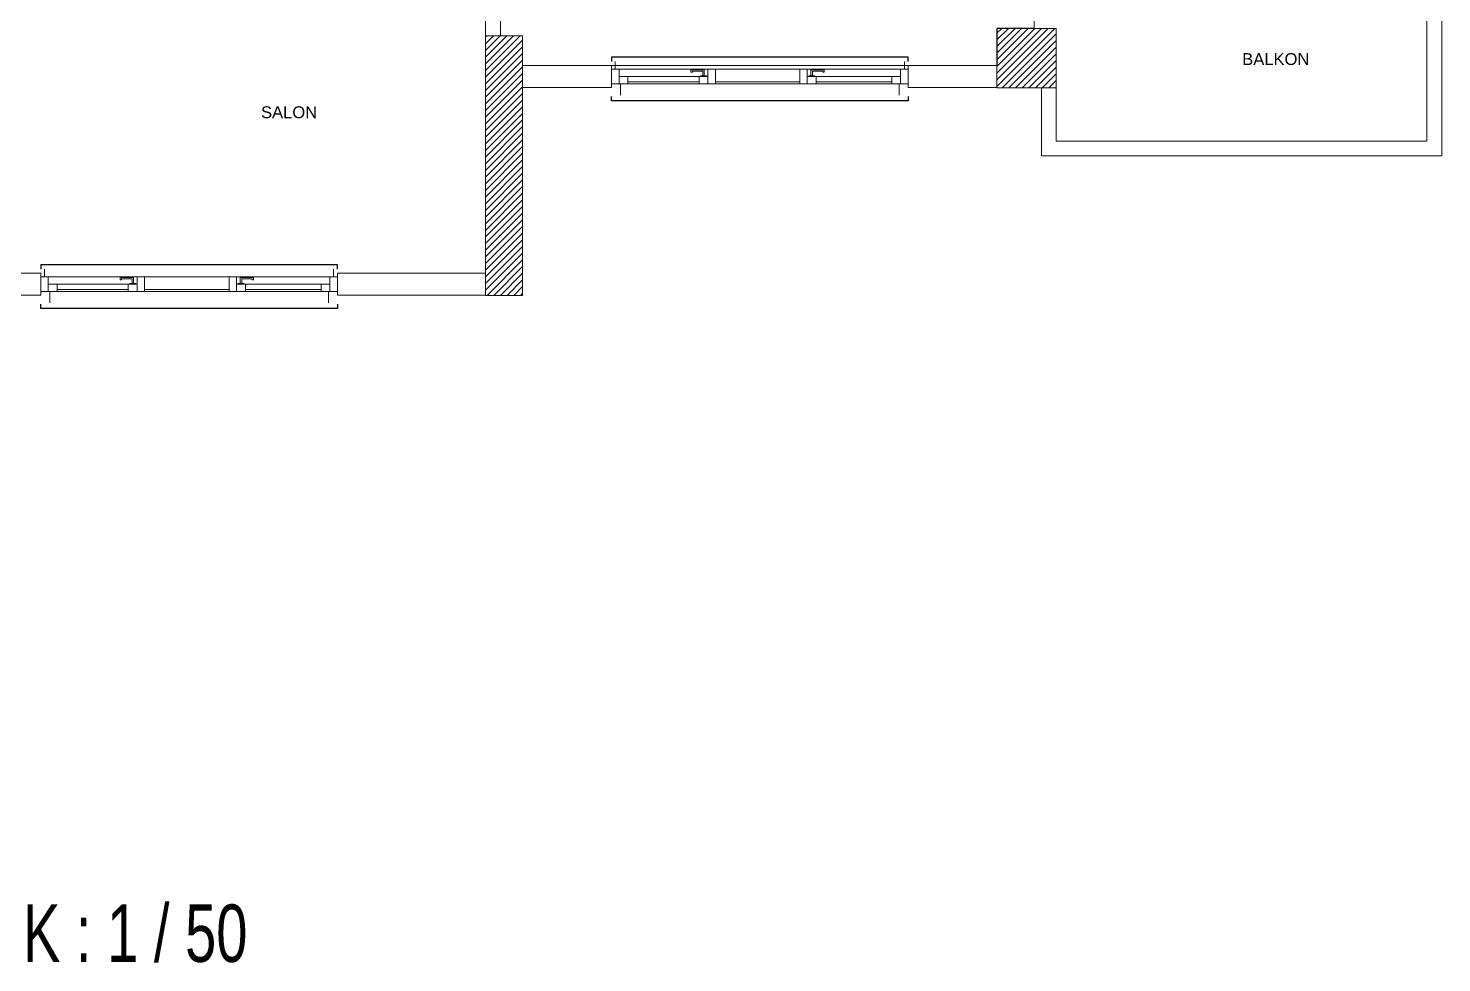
# Model space of a CAD drawing. Header units: millimetres. Extents: x 3395 to 31170, y 2853 to 7104.
# Drawn here: x 12444 to 13397, y 4061 to 4691 of the extents above; entities that cross this region are included whole.
import ezdxf

# ---------------------------------------------------------------- set-up
doc = ezdxf.new("R2010")
doc.units = ezdxf.units.MM
doc.layers.add('DENIZLIK', color=140, linetype='Continuous')
doc.layers.add('YazılarY.', color=7, linetype='Continuous')
for name, color, linetype, lineweight in [('Duvar', 7, 'Continuous', 20), ('KAPEN', 30, 'Continuous', 13), ('SIVA', 42, 'Continuous', 9), ('TR', 252, 'Continuous', 5)]:
    doc.layers.add(name, color=color, linetype=linetype, lineweight=lineweight)
doc.styles.get("Standard").update_dxf_attribs({"font": 'arial.ttf'})
doc.styles.add('style1', font='arial.ttf')

# ---------------------------------------------------------------- blocks, each defined once
blk = doc.blocks.new('p5 200-240')
at = {"layer": 'DENIZLIK'}
for points in [[(-5, 100), (-8, 100), (-8, -100), (-5, -100)], [(18.5, 100), (21.5, 100), (21.5, -100), (18.5, -100)]]:
    blk.add_lwpolyline(points, dxfattribs=at)
at = {"layer": 'Duvar'}
for p, q in [((-2.5, 100), (12.5, 100)), ((-2.5, -100), (12.5, -100))]:
    blk.add_line(p, q, dxfattribs=at)
at = {"layer": 'KAPEN'}
blk.add_line((0, 95), (0, -95), dxfattribs=at)
for points in [[(0, 100), (0, 95), (10, 95), (10, 100)], [(10, 89), (10, 95), (5, 95), (5, 89)], [(8.5, 89), (8.5, 38), (5, 38), (5, 89)], [(10, 89), (10, 38), (8.5, 38), (8.5, 89)], [(0.5, 43.5), (0.5, 34.5), (4.5, 34.5), (4.5, 35.5), (1.5, 35.5), (1.5, 42.5), (2, 42.5), (2, 43.5)], [(0, 32), (0, 27), (10, 27), (10, 32)], [(5, 37), (4.5, 37), (4.5, 33), (5, 33)], [(10, 38), (10, 32), (5, 32), (5, 38)], [(10, 27), (10, -30), (8.5, -30), (8.5, 27)], [(0, -30), (0, -35), (10, -35), (10, -30)], [(0.5, -46.5), (0.5, -37.5), (4.5, -37.5), (4.5, -38.5), (1.5, -38.5), (1.5, -45.5), (2, -45.5), (2, -46.5)], [(5, -40), (4.5, -40), (4.5, -36), (5, -36)], [(10, -41), (10, -35), (5, -35), (5, -41)], [(8.5, -89), (8.5, -41), (5, -41), (5, -89)], [(10, -89), (10, -41), (8.5, -41), (8.5, -89)], [(0, -95), (0, -100), (10, -100), (10, -95)], [(10, -89), (10, -95), (5, -95), (5, -89)], [(10, -89), (10, -95), (5, -95), (5, -89)]]:
    blk.add_lwpolyline(points, close=True, dxfattribs=at)
at = {"layer": 'SIVA'}
for p, q in [((-5, 97.5), (0, 97.5)), ((10, 94), (17.5, 94)), ((10, -94), (17.5, -94)), ((-5, -97.5), (0, -97.5))]:
    blk.add_line(p, q, dxfattribs=at)

msp = doc.modelspace()

# ---------------------------------------------------------------- linework, layer by layer
at = {"layer": 'Duvar'}
for p, q in [((12752.45, 4686.36), (12752.47, 5096.46)), ((12762.47, 4686.36), (12762.47, 5096.36)), ((13097.45, 4691.36), (13137.45, 4691.36)), ((13097.45, 4691.36), (13097.45, 4651.36)), ((13137.45, 4691.36), (13137.45, 4651.36)), ((12752.45, 4686.36), (12777.45, 4686.36)), ((12752.45, 4686.36), (12752.45, 4511.36)), ((12777.45, 4686.36), (12777.45, 4511.36)), ((12837.47, 4666.46), (12777.47, 4666.46)), ((12837.47, 4666.46), (12837.47, 4651.46)), ((12837.47, 4663.96), (12837.47, 4658.96)), ((13037.47, 4651.46), (13037.47, 4666.46)), ((13097.47, 4666.46), (13037.47, 4666.46)), ((13037.47, 4658.96), (13037.47, 4663.96)), ((12777.47, 4651.46), (12837.47, 4651.46)), ((13037.47, 4651.46), (13097.47, 4651.46)), ((13097.45, 4651.36), (13137.45, 4651.36)), ((12452.47, 4526.46), (12352.47, 4526.46)), ((12452.47, 4511.46), (12452.47, 4526.46)), ((12652.47, 4511.46), (12652.47, 4526.46)), ((12752.47, 4526.46), (12652.47, 4526.46)), ((12652.47, 4526.46), (12652.47, 4511.46)), ((12652.47, 4526.46), (12652.47, 4511.46)), ((12652.47, 4526.46), (12652.47, 4511.46)), ((12352.47, 4511.46), (12452.47, 4511.46)), ((12652.47, 4511.46), (12752.47, 4511.46)), ((12752.45, 4511.36), (12777.45, 4511.36))]:
    msp.add_line(p, q, dxfattribs=at)
for points in [[(12762.47, 4686.46), (12777.47, 4686.46), (12777.47, 4666.46), (13097.47, 4666.46), (13097.47, 4691.46), (13122.47, 4691.46), (13122.47, 5096.46), (12857.47, 5096.46)], [(12777.47, 5096.46), (12762.47, 5096.46), (12762.47, 4686.46), (12762.47, 4686.46)], [(13397.47, 4826.46), (13397.47, 4605.46), (13127.47, 4605.46), (13127.47, 4621.46), (13127.47, 4651.46)], [(13387.47, 4826.46), (13387.47, 4615.46), (13137.47, 4615.46), (13137.47, 4631.46), (13137.47, 4651.46)], [(12452.47, 4528.96), (12452.47, 4531.96), (12652.47, 4531.96)], [(12452.47, 4531.96), (12652.47, 4531.96), (12652.47, 4528.96)]]:
    msp.add_lwpolyline(points, dxfattribs=at)
at = {"layer": 'TR', "ltscale": 2}
for p, q in [((13097.45, 4688.18), (13100.63, 4691.36)), ((13097.45, 4683.69), (13105.12, 4691.36)), ((13097.45, 4679.2), (13109.61, 4691.36)), ((13097.45, 4674.71), (13114.1, 4691.36)), ((13097.45, 4670.22), (13118.59, 4691.36)), ((13097.45, 4665.73), (13123.08, 4691.36)), ((13097.45, 4661.24), (13127.57, 4691.36)), ((13097.45, 4656.75), (13132.06, 4691.36)), ((13097.45, 4652.26), (13136.55, 4691.36)), ((12752.45, 4685.45), (12753.36, 4686.36)), ((12752.45, 4680.96), (12757.85, 4686.36)), ((12752.45, 4676.47), (12762.34, 4686.36)), ((12752.45, 4671.98), (12766.83, 4686.36)), ((12752.45, 4667.49), (12771.32, 4686.36)), ((12752.45, 4663), (12775.81, 4686.36)), ((12752.45, 4658.51), (12777.45, 4683.51)), ((13101.04, 4651.36), (13137.45, 4687.77)), ((13105.53, 4651.36), (13137.45, 4683.28)), ((12752.45, 4654.02), (12777.45, 4679.02)), ((12752.45, 4649.53), (12777.45, 4674.53)), ((13110.02, 4651.36), (13137.45, 4678.79)), ((13114.51, 4651.36), (13137.45, 4674.3)), ((12752.45, 4645.04), (12777.45, 4670.04)), ((12752.45, 4640.55), (12777.45, 4665.55)), ((13119, 4651.36), (13137.45, 4669.81)), ((13123.49, 4651.36), (13137.45, 4665.32)), ((12752.45, 4636.06), (12777.45, 4661.06)), ((12752.45, 4631.57), (12777.45, 4656.57)), ((13127.98, 4651.36), (13137.45, 4660.83)), ((13132.47, 4651.36), (13137.45, 4656.34)), ((12752.45, 4627.08), (12777.45, 4652.08)), ((12752.45, 4622.59), (12777.45, 4647.59)), ((13136.96, 4651.36), (13137.45, 4651.85)), ((12752.45, 4618.1), (12777.45, 4643.1)), ((12752.45, 4613.61), (12777.45, 4638.61)), ((12752.45, 4609.12), (12777.45, 4634.12)), ((12752.45, 4604.63), (12777.45, 4629.63)), ((12752.45, 4600.14), (12777.45, 4625.14)), ((12752.45, 4595.65), (12777.45, 4620.65)), ((12752.45, 4591.16), (12777.45, 4616.16)), ((12752.45, 4586.67), (12777.45, 4611.67)), ((12752.45, 4582.18), (12777.45, 4607.18)), ((12752.45, 4577.69), (12777.45, 4602.69)), ((12752.45, 4573.2), (12777.45, 4598.2)), ((12752.45, 4568.71), (12777.45, 4593.71)), ((12752.45, 4564.22), (12777.45, 4589.22)), ((12752.45, 4559.73), (12777.45, 4584.73)), ((12752.45, 4555.24), (12777.45, 4580.24)), ((12752.45, 4550.75), (12777.45, 4575.75)), ((12752.45, 4546.26), (12777.45, 4571.26)), ((12752.45, 4541.77), (12777.45, 4566.77)), ((12752.45, 4537.28), (12777.45, 4562.28)), ((12752.45, 4532.79), (12777.45, 4557.79)), ((12752.45, 4528.3), (12777.45, 4553.3)), ((12752.45, 4523.81), (12777.45, 4548.81)), ((12752.45, 4519.32), (12777.45, 4544.32)), ((12752.45, 4514.83), (12777.45, 4539.83)), ((12753.47, 4511.36), (12777.45, 4535.34)), ((12757.96, 4511.36), (12777.45, 4530.85)), ((12762.45, 4511.36), (12777.45, 4526.36)), ((12766.94, 4511.36), (12777.45, 4521.87)), ((12771.43, 4511.36), (12777.45, 4517.38)), ((12775.92, 4511.36), (12777.45, 4512.89))]:
    msp.add_line(p, q, dxfattribs=at)

# ---------------------------------------------------------------- block references
at = {"layer": 'Duvar', "rotation": 269.9999999999998}
for p in [(12937.47, 4663.96), (12552.47, 4523.96)]:
    msp.add_blockref('p5 200-240', p, dxfattribs=at)

# ---------------------------------------------------------------- texts
at = {"layer": 'YazılarY.', "color": 3, "style": 'style1', "width": 0.7}
msp.add_text('OLCEK : 1 / 50', height=38.7072, dxfattribs=at).set_placement((12337.3, 4062.03))
at = {"layer": 'YazılarY.', "linetype": 'ByBlock', "char_height": 8}
for s, insert, attachment_point in [('BALKON', (13262.86, 4666.59), 7), ('SALON', (12600.98, 4638.86), 1)]:
    msp.add_mtext_dynamic_manual_height_columns(s, width=66.1726, gutter_width=12.5, heights=[0], dxfattribs=dict(at, insert=insert, attachment_point=attachment_point))

doc.saveas('drawing.dxf')
